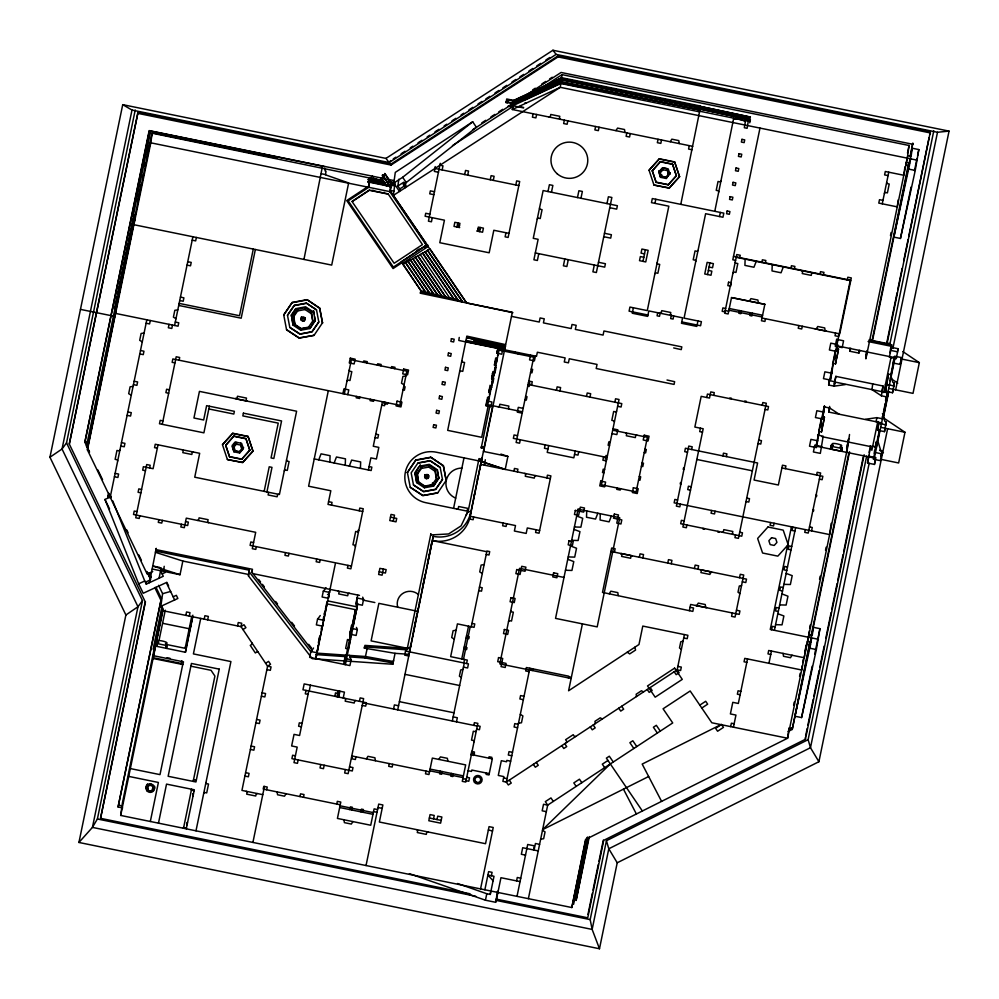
<?xml version="1.0" encoding="UTF-8"?>
<svg xmlns="http://www.w3.org/2000/svg" width="999" height="999" viewBox="0 0 999 999"><rect width="100%" height="100%" fill="white"/><g stroke="black" fill="none" stroke-linecap="round" stroke-linejoin="round"><path stroke-width="1.5" d="M820.803 424.1L822.876 424.7L821.503 431.93L818.73 431.368L821.59 417.57M822.876 424.7L822.714 425.312M832.779 363.299L835.551 363.861L836.937 356.456L836.762 357.242M885.713 386.401L886.188 384.091M473.688 517.02L473.126 519.742L469.655 519.043L481.993 457.729M484.752 462.624L484.39 465.147L485.289 459.765M89.148 451.86L86.526 445.841M152.722 571.528L147.203 574.088L87.425 449.925L88.761 440.297M114.273 309.278L133.217 217.582M134.191 215.434L128.883 241.146M135.302 214.648L133.903 224.713L331.705 265.097L348.639 182.954L325.499 174.837L326.011 171.191L325.137 171.004L324.825 168.219M138.099 201.086L138.374 199.113M141.009 186.913L141.259 185.127L138.449 198.601M142.557 179.408L142.969 176.473M145.23 166.433L145.817 162.675L145.367 164.66M146.628 159.753L146.978 157.268M146.865 158.541L147.178 156.331M149.538 145.567L150.025 142.557L149.563 144.668M87.425 449.925L150.799 142.82L152.198 132.755L235.702 149.8M108.691 493.506L108.217 495.966L110.989 496.54L110.739 497.739L107.967 497.177L108.092 496.303M110.739 497.739L110.864 496.865M111.339 497.377L109.927 495.029M117.682 460.989L117.208 459.765L115.135 459.34L116.958 450.462L119.043 450.886L119.942 450.012M161.026 567.694L160.602 570.729L163.274 576.273L146.254 584.153L146.603 581.618L149.8 580.144L150.325 580.918M149.875 579.595L149.45 582.679L156.244 548.339L155.494 552.335L182.842 561.051L248.714 574.5L248.426 575.861L312.25 658.678L392.807 664.26L395.055 653.334L409.19 654.32M849.525 434.503L848.001 445.529L787.587 738.236L585.901 839.297L571.815 907.542L120.679 815.434L122.44 802.771L154.92 645.404M162.113 573.888L165.322 572.402L163.799 569.255L164.211 566.308M153.134 649.188L162 606.206M153.933 652.335L153.546 655.132L162.8 609.477M153.746 654.982L153.646 655.744L183.479 661.837L182.917 664.56L153.072 658.478L153.184 657.717L181.319 663.461M154.595 648.239L154.77 646.927M155.157 645.516L155.27 644.642M182.317 449.762L183.229 450.599L182.805 452.647L191.833 454.483L192.245 452.447L193.431 451.973M120.679 815.434L162.937 610.701L160.839 606.343L162.6 593.681L158.579 585.327M155.619 646.191L156.144 642.394M158.167 642.345A5.744 1.036 11.7 0 0 156.169 642.557L155.757 645.441L156.806 645.654L157.617 640.759A4.67 0.837 11.7 0 1 162.225 640.983A4.67 0.837 11.7 0 1 166.646 642.607L165.822 647.502L166.721 648.388L167.27 644.83A5.744 1.036 11.7 0 0 165.434 643.818M165.822 647.502L166.646 642.607M197.465 520.429L198.664 519.892L199.076 517.844L208.104 519.68L207.68 521.728L208.579 522.689M186.463 647.514L185.402 646.94M155.619 646.128L185.452 652.285L185.976 648.476L166.583 644.517M222.465 444.705L232.792 433.266L248.052 436.376L252.972 451.198L242.657 462.637L227.385 459.528L222.465 444.705L232.792 433.266M225.674 445.367L233.866 436.063L245.929 438.536L249.8 450.287L241.646 459.328L229.583 456.868L225.674 445.367L233.866 436.063M227.385 459.528L242.695 462.387L253.009 450.949M229.583 456.868L225.712 445.104M233.654 447.252L233.903 445.479L236.638 442.445L236.388 444.218L233.654 447.252L234.965 451.111L239.023 451.935L241.758 448.901L240.684 443.269L241.758 448.901M233.953 451.81L232.118 446.416L235.939 442.182L241.596 443.331L243.431 448.726L239.61 452.959L233.953 451.81L232.292 445.154M234.965 451.111L233.903 445.479M239.61 452.959L243.606 447.465M246.978 401.099L246.079 400.137L246.503 398.089L237.487 396.241L237.063 398.289L236.014 398.077L235.876 398.763L246.978 401.036M241.646 459.328L249.837 450.037M249.8 450.287L245.929 438.536M252.972 451.198L248.052 436.376M203.709 793.443L204.62 792.494L206.706 792.919L208.529 784.053L206.456 783.628L205.956 782.529M292.183 302.46L283.666 315.06L292.183 302.46L307.08 299.663L319.668 308.067L322.527 322.989L319.668 308.067M248.426 575.861L249.3 570.192L155.669 551.073M312.262 650.499L251.885 572.152L252.06 570.891M287.487 315.322L294.33 305.357L306.356 303.109L316.508 309.877L318.806 321.978L311.975 331.93L299.95 334.19L289.797 327.41L287.487 315.322L294.33 305.357M286.563 329.732L299.188 337.887L314.048 335.339L299.151 338.137L286.563 329.732L283.704 314.81M289.797 327.41L299.987 333.941L312 331.68L318.806 321.978M314.673 316.683L315.085 320.954L309.89 328.534L300.749 330.244L293.032 325.087L291.421 314.822L295.754 308.504M267.62 492.07L268.531 492.907L268.107 494.955L277.123 496.79L277.547 494.742L278.733 494.28M293.431 317.058L293.681 315.284L297.902 309.141L305.307 307.742L311.563 311.925L312.762 321.004L308.554 327.148L301.136 328.534L294.88 324.35L293.431 317.058L297.652 310.914L297.902 309.141M293.032 325.087L291.421 314.822M294.88 324.35L293.681 315.284M252.035 643.044L252.035 644.23L250.262 645.379L255.344 652.959L257.118 651.81L258.291 652.297M322.24 167.47L303.946 259.428M301.261 320.217L300.949 318.581L301.885 317.22L303.534 316.908L304.932 317.844L305.257 319.468L304.308 320.841L302.66 321.141L301.261 320.217L301.273 317.033M300.749 330.244L300.924 328.971L293.207 323.826M302.66 321.141L303.034 318.206M312.762 321.004L311.326 313.698L305.057 309.515L305.307 307.742M316.508 309.877L306.356 303.109M319.63 308.316L307.08 299.663M304.308 320.841L304.832 317.744M284.278 470.941L285.19 469.992L287.275 470.417L289.098 461.55L287.025 461.126L286.538 459.952M311.326 313.698L311.563 311.925M309.89 328.534L315.272 319.692M246.216 791.283L247.128 792.12L246.703 794.168L255.732 796.003L256.156 793.955L257.33 793.556M315.085 320.954L313.486 310.689L314.073 313.686M318.743 459.84L321.054 453.846L330.082 455.694L329.857 462.038M426.461 245.13L393.369 267.12L348.189 200.849L368.743 187.312L368.856 181.381L369.455 182.255L390.472 186.538M368.918 180.931L369.18 179.033L369.78 179.907L384.79 182.967M369.23 181.131L391.108 185.602L369.23 181.131L367.869 182.03M369.618 178.346L368.194 179.683L369.618 178.346L384.203 181.331M368.743 187.312L369.518 181.806L368.531 182.455L367.932 181.581L369.293 180.694M369.88 179.146L368.793 180.557M334.128 462.987L336.451 456.993L345.467 458.828L345.242 465.247M372.864 190.747L373.002 190.06M346.978 381.044L347.902 380.095L349.975 380.519L351.81 371.653L349.725 371.216L349.25 370.055M386.526 186.151L385.976 185.19A5.42 0.649 56.7 0 0 383.316 181.294L381.168 177.897L386.426 185.602M387.737 183.229L387.175 182.268A5.42 0.649 56.7 0 0 384.528 178.371L382.38 174.975L384.128 177.547M316.621 653.421L315.896 658.641L327.622 600.874L357.118 606.893L345.392 664.66M318.132 645.366L317.108 652.772L310.864 651.498L309.653 657.367L349.912 665.584L351.124 659.715A646.815 116.521 11.7 0 1 349.538 655.356M391.021 188.411L388.324 183.654A5.42 0.649 56.7 0 0 385.664 179.758L383.529 176.348L391.121 187.487M392.445 185.552L389.535 180.719A5.42 0.649 56.7 0 0 386.875 176.835L384.727 173.426L393.156 185.789M323.014 623.201L322.602 626.161L316.358 624.887L317.57 619.018A646.815 116.521 11.7 0 0 320.242 615.521M324.225 617.332L323.813 620.292L317.57 619.018M324.638 614.373L325.05 611.4M383.966 193.007L384.103 192.332M325.986 587.637A646.815 116.521 11.7 0 1 323.326 591.133L322.115 597.002L328.359 598.276L328.771 595.317M328.359 598.276L329.995 589.373M349.313 466.083L351.636 460.089L360.664 461.938L360.427 468.281M388.062 194.106L369.343 190.285L352.11 201.623L394.143 263.261L422.49 244.605L388.099 193.856L370.816 190.322M426.423 245.379L389.772 191.608L390.534 186.101M391.433 183.267L393.244 185.377M390.122 181.756L391.533 182.505L388.623 181.905M390.447 192.308L390.784 189.897M391.608 184.578L391.733 183.704M398.813 179.258L397.877 186.014L399.825 188.923L399.475 191.458L393.818 183.017L395.292 172.377L472.702 121.778L476.411 127.31L403.434 184.728L405.382 187.637L405.731 185.102L404.433 183.167M338.199 591.046L339.111 591.883L338.686 593.93L347.702 595.766L348.127 593.718L349.313 593.256M479.745 469.043L481.306 461.663L505.219 469.405L507.892 456.431L483.603 451.473L512.337 312.275L466.57 302.934L393.306 195.454L395.055 182.792M403.434 184.728L403.783 182.193L397.877 186.014M355.382 546.977L355.007 545.217L352.934 544.792L355.669 531.48L357.754 531.905L358.079 530.369L358.766 530.519M343.656 664.31L345.279 655.481M424.113 246.666L424.7 247.54L427.934 245.417L427.335 244.543L401.436 261.813L420.966 290.746L441.795 296.303L415.334 257.193L412.862 258.816L437.662 295.204M356.456 627.397A646.815 116.521 11.7 0 0 357.33 629.582L356.131 635.451L349.875 634.178L350.287 631.218M349.875 634.178L351.498 625.349M350.462 639.135L349.563 639.959L347.477 639.535L345.654 648.401L347.727 648.826L348.201 650.062L350.462 639.073M420.966 290.746L402.984 264.385L403.196 262.862L427.934 246.603M362.699 597.165A646.815 116.521 11.7 0 0 363.574 599.35L362.362 605.219L356.119 603.945L356.943 598.026M356.119 603.945L357.742 595.117M344.717 698.313L345.617 699.138L345.204 701.186L354.22 703.034L354.645 700.986L355.831 700.511M429.408 292.994L408.017 261.313L402.984 264.385M433.529 294.106L410.452 259.94L407.979 261.563M412.862 258.816L410.414 260.19M458.304 300.724L425.05 251.935L427.535 250.312L462.437 301.823L445.916 297.415L417.769 255.806L415.297 257.442M395.055 653.334L364.36 648.139L364.535 646.877L406.768 649.8M417.732 256.069L422.652 253.059L454.22 299.363M454.183 299.613L422.652 253.059M438.524 172.278L434.365 171.428L435.239 166.571M425.05 251.935L422.614 253.321M512.899 312.699L420.429 293.231L420.604 291.958L457.167 299.425M432.28 217.695L431.443 221.79L428.434 221.179L440.247 163.324M415.859 460.002L407.342 472.602L415.859 460.002L430.756 457.217L443.344 465.621L446.203 480.544L443.344 465.621M410.239 487.287L422.864 495.429L437.724 492.894L422.827 495.679L410.239 487.287L407.38 472.352M413.474 484.965L423.663 491.483L435.676 489.235L442.482 479.52L435.639 489.485L423.626 491.733L413.474 484.965L411.163 472.864L418.007 462.912L430.02 460.651L440.172 467.432L442.482 479.52M417.107 474.6L417.357 472.827L421.566 466.683L428.983 465.297L435.239 469.48L436.438 478.546L432.217 484.69L424.812 486.076L418.544 481.905L417.107 474.6L421.328 468.456L421.566 466.683M437.45 469.73L438.761 478.509L433.566 486.076L424.425 487.787L416.708 482.642L415.097 472.365L418.569 467.32M416.708 482.642L414.922 473.638L420.304 464.797M392.807 664.26L392.982 662.986L365.135 657.991L349.75 656.93M393.544 660.264L393.369 661.525L365.522 656.505L316.833 653.134L335.327 563.836M418.544 481.905L417.357 472.827M445.916 297.415L417.769 255.806M424.937 477.759L424.612 476.136L425.562 474.762L427.21 474.463L428.608 475.387L428.933 477.01L427.984 478.384L426.336 478.696L424.937 477.759L424.95 474.587M424.425 487.787L424.6 486.525L416.883 481.368M426.336 478.696L426.598 476.198M436.438 478.546L434.99 471.253L428.733 467.07L428.983 465.297M440.172 467.432L430.02 460.651M443.306 465.871L430.756 457.217M427.984 478.384L428.509 475.287M432.217 484.69L432.467 482.917M409.453 651.585L409.865 648.638M409.69 651.897L410.714 644.542M434.99 471.253L435.239 469.48M433.566 486.076L438.936 477.235M417.857 611.326L378.858 603.359L371.104 640.883L410.114 648.851L418.256 608.453M421.94 590.634L422.115 589.385M423.876 581.293L424.051 580.044M426.735 567.432L426.91 566.183M428.658 558.091L428.833 556.843M459.24 337.425L458.816 340.459L536.513 356.331L537.362 352.235L565.122 357.904L564.273 361.988L568.443 362.837L569.28 358.753L597.04 364.423L596.203 368.506L674.075 384.415L674.637 381.68L667.02 380.007M429.67 553.209L429.845 551.96M431.593 543.881L431.768 542.619M433.254 536.251L397.727 709.839M466.57 302.934L429.97 248.938L427.497 250.562M459.752 371.878L460.676 370.929L462.749 371.353L464.585 362.487L462.5 362.063L462.025 360.901M506.056 102.585L506.181 101.711L514.56 103.421L506.056 102.585L506.743 98.976L517.844 101.249M508.379 106.231L560.689 81.606L699.962 110.04L560.626 82.043L508.379 106.231L512.962 107.168M457.043 509.065L458.229 508.541L458.653 506.493L467.682 508.329L467.257 510.377L468.294 510.589M692.757 146.353L512.3 109.515L512.887 105.27M513.036 104.221L513.386 101.661M416.795 829.669L417.707 830.494L417.282 832.542L426.298 834.39L426.723 832.342L427.897 831.93M430.082 769.08L463.399 775.886M364.36 648.139L364.922 645.391L407.33 648.326L430.906 533.691L430.719 534.952L448.601 533.953L461.088 525.861L468.119 511.088L466.058 515.147M486.788 551.71L432.642 540.659A31.881 31.356 7.9 0 0 470.217 516.321L470.929 511.238M487.599 397.19L487.075 400.999L491.933 401.985L490.946 406.768L486.088 405.769L486.85 400.262M478.571 460.839L478.746 459.565M481.343 461.401L436.238 452.197A26.211 25.787 7.9 0 0 405.344 472.202A26.211 25.787 7.9 0 0 425.811 502.697L470.929 511.9L484.028 448.439L481.243 447.864L481.418 446.603L484.203 447.165L483.603 451.473M490.222 392.744L488.836 392.47L489.185 389.935M488.836 392.47L490.072 385.252M493.044 379.096L491.658 378.821L492.007 376.286M491.658 378.821L492.882 371.603M491.458 385.539L490.934 389.335L489.547 389.048M495.854 365.447L494.468 365.172L495.005 361.363M494.468 365.172L495.704 357.954M494.28 371.89L493.743 375.686L492.357 375.399M503.309 345.642L501.798 354.22L496.94 353.221L497.29 350.686M498.451 344.643L496.94 353.221M497.09 358.241L496.565 362.038L495.179 361.75M504.582 349.812L504.757 348.539L473.526 342.158L473.763 340.497L504.932 347.327M505.007 346.765L505.182 345.504M461.75 658.965L468.519 626.211M498.239 406.83L499.425 406.293L499.85 404.245L508.866 406.094L508.454 408.141L509.34 409.091M549.163 117.045L550.362 116.508L550.774 114.46L559.802 116.309L559.378 118.357L560.277 119.243M537.237 219.068L538.161 218.119L540.234 218.544L542.07 209.678L539.984 209.253L539.51 208.079M512.762 101.211L561.238 78.359L700.386 106.768L700.124 108.242L700.424 106.019L561.613 77.685L529.92 93.444M867.032 350.587L865.883 358.853L907.304 158.154L909.065 145.492L562.037 74.638L560.277 87.313L393.306 195.454M474.063 741.758L473.588 740.521L471.503 740.097L473.326 731.231L475.412 731.655L476.323 730.769M524.787 473.401L525.686 474.225L525.274 476.273L534.29 478.121L534.715 476.073L535.901 475.599M508.528 621.578L509.44 620.629L511.525 621.053L513.349 612.187L511.276 611.763L510.789 610.601M457.542 883.503L486.788 893.73L490.259 894.43L490.609 891.907M518.269 724.312L514.797 723.601L514.098 727.01L517.569 727.722M496.078 900.811L497.34 891.695M565.484 570.267L571.94 570.454L573.776 561.588L567.744 559.29M568.231 556.93L574.7 557.117L576.535 548.251L570.491 545.953M571.665 540.322L578.121 540.509L579.957 531.63L573.913 529.395M574.413 526.972L580.881 527.16L582.717 518.294L576.673 515.996M586.738 510.951L586.513 517.245L595.541 519.08L597.839 513.224M566.296 742.682L566.783 741.458L565.596 739.71L573.239 734.69L574.425 736.438L575.699 736.438M600.299 513.723L600.087 520.017L609.103 521.853L611.4 515.984M649.05 170.23L659.377 158.791L674.637 161.913L679.557 176.723L669.243 188.162L653.97 185.052L649.05 170.23L659.377 158.791M614.385 422.003L613.91 420.779L611.825 420.354L613.661 411.476L615.734 411.913L616.633 411.089M652.26 170.891L660.451 161.588L672.514 164.061L676.385 175.812L668.231 184.852L656.168 182.392L652.26 170.891L660.451 161.588M653.97 185.052L669.28 187.912L679.595 176.473M656.168 182.392L652.297 170.629M660.239 172.777L660.489 171.004L663.224 167.969L667.27 168.794L668.343 174.425L665.609 177.46L661.55 176.636L660.239 172.777L662.974 169.743L663.224 167.969M666.196 178.484L670.192 172.989L666.196 178.484L660.539 177.335L658.878 170.679M625.811 432.879L626.723 433.703L626.298 435.751L635.327 437.599L635.739 435.552L636.912 435.139M661.55 176.636L661.8 174.862M668.343 174.425L667.27 168.794M654.882 273.788L655.794 272.852L657.879 273.276L659.702 264.398L657.617 263.973L657.142 262.812M668.231 184.852L676.423 175.562M676.385 175.812L672.514 164.061M679.557 176.723L674.637 161.913M571.815 907.542L585.576 839.41M573.601 904.32L587.462 837.299M574.013 901.335L587.25 837.324M632.217 555.794L621.128 553.471L620.978 554.145L622.027 554.358L621.603 556.406L630.619 558.254L631.043 556.206L632.23 555.731M699.762 110.777L680.781 204.37M695.766 261.438L695.292 260.202L693.206 259.777L695.042 250.911L697.115 251.336L698.026 250.449M718.768 191.995L718.306 190.772L716.221 190.347L718.044 181.468L720.129 181.893L721.041 181.019M733.716 118.157L714.784 211.313M745.516 120.567L744.33 127.735L747.115 128.297L748.351 120.692L749.737 120.979L750.087 118.444L561.313 79.895L513.324 102.11M748.701 118.157L718.393 111.513M750.374 119.78L698.388 108.716L750.374 119.78L749.75 122.802M732.979 272.952L733.903 272.015L735.976 272.44L737.811 263.561L735.726 263.137L735.239 262.038M729.258 308.504L762.587 315.234M731.518 297.577L764.834 304.32L731.518 297.577L728.134 313.961L724.662 313.249L736.775 254.558L740.247 255.269L739.685 257.992M700.424 569.73L711.538 571.928L711.4 572.614L710.364 572.402L709.939 574.45L700.911 572.602L701.335 570.554L700.436 569.667M695.654 605.469L706.768 607.679M745.129 259.116L744.917 265.397L753.945 267.245L756.243 261.313M722.19 532.205L723.376 531.668L723.8 529.632L732.829 531.468L732.404 533.516L733.303 534.415M772.239 264.648L772.015 270.929L781.043 272.777L783.353 266.845M801.747 270.667L802.659 271.503L802.234 273.551L811.25 275.387L811.675 273.339L812.849 272.939M815.109 328.871L826.223 331.069M775.586 624.662L782.042 624.85L783.878 615.971L777.834 613.736M779.67 604.882L786.126 605.069L787.961 596.203L781.93 593.906M783.903 584.34L790.371 584.527L792.207 575.649L786.163 573.414M817.869 440.796L810.926 439.373L809.515 446.203L816.458 447.614L819.305 430.432M822.627 426.473L821.24 426.186L821.49 424.413M822.377 418.956L823.788 412.137L816.845 410.714L815.434 417.545L822.377 418.956L823.813 408.591M823.788 412.137L824.612 406.206M821.503 431.93L822.402 426.798M823.051 424.425L824.437 417.008L823.051 424.425L821.665 424.138L821.24 426.186M828.658 385.04L829.27 380.607L834.827 381.73L834.202 386.163L828.658 385.04L850.286 280.22L733.516 256.381M830.406 380.057L831.817 373.239L824.874 371.815L823.463 378.646L830.406 380.057L831.842 369.692M831.817 373.239L833.253 362.862M821.74 446.565L814.797 445.142L813.398 451.973L820.329 453.384L823.176 436.201L817.632 435.064M836.675 358.404L835.289 358.117L835.539 356.343M836.325 351.398L837.724 344.568L830.793 343.156L829.382 349.975L836.325 351.398L837.137 345.467M881.605 422.864L828.858 412.1L829.645 406.406M835.551 363.861L836.45 358.728M837.1 356.356L838.486 348.951L837.1 356.356L835.713 356.069L835.289 358.117M845.416 384.565L834.202 386.163L835.838 376.373L883.041 386.014L881.405 395.804L886.95 396.94L887.574 392.507L882.017 391.371L881.705 392.744M789.023 727.871L787.587 738.236L711.812 722.764L690.172 690.983L663.074 708.791L672.714 722.939L547.689 805.119L543.531 804.27L542.17 810.813L546.341 811.663M830.469 449.063L831.018 445.429A5.744 1.036 11.7 0 1 833.016 445.204M831.655 448.526L832.479 443.631A4.67 0.837 11.7 0 1 837.087 443.856A4.67 0.837 11.7 0 1 841.508 445.467L840.683 450.362L841.583 451.261L830.481 448.988L831.655 448.526L832.479 443.631M802.284 665.546L801.673 669.992L744.755 658.366L744.055 661.788L746.827 662.349M802.697 662.587L803.109 659.627M804.545 655.207L804.195 657.742L768.693 650.486L767.994 653.895L770.766 654.47M808.216 637.462L807.017 644.093L810.476 644.792L794.979 716.221L801.573 717.569L816.358 649.55L819.954 628.671L813.361 627.322L812.224 635.439L808.778 634.727M808.428 637.262L809.302 630.931M809.652 628.396L810.102 625.162M849.375 348.364L850.286 349.2L849.862 351.248L858.878 353.097L859.302 351.049L860.489 350.574M849.862 351.248L850.249 348.401A4.67 0.837 11.7 0 1 850.823 348.239M810.476 644.792L811.663 638.161M840.683 450.362L841.508 445.467M831.18 523.326L829.62 534.577L674.15 502.834L674.849 499.425L677.622 499.999M841.57 451.323L842.12 447.689A5.744 1.036 11.7 0 0 840.296 446.69M841.72 450.574L842.12 447.689M858.878 353.097L859.277 350.237M846.59 452.347L848.026 441.983M848.351 439.685L848.114 441.333L848.675 438.598M884.402 193.419L885.314 192.47L887.399 192.894L889.222 184.016L887.149 183.591L886.662 182.43M872.739 383.916L871.952 389.61L881.405 395.804M898.226 199.825L897.252 206.868L878.783 203.097L879.495 199.688L882.954 200.387M904.944 166.821L903.77 175.262L885.301 171.491L884.602 174.912L888.074 175.612M907.379 156.993L905.893 164.985L909.352 165.684L893.855 237.113L900.449 238.461L915.246 170.442L918.83 149.575L912.237 148.227L911.113 156.331L907.654 155.619M870.379 445.829L868.943 456.193L875.873 457.617L874.475 464.435L867.532 463.024L868.743 455.457M909.352 165.684L910.826 157.692M874.2 453.321L874.612 450.349M882.479 413.461L884.877 421.403L886.338 421.703L884.49 431.643L877.559 430.219L878.583 422.814M874.787 452.41L876.223 442.045L878.308 442.47L880.693 450.424L882.154 450.724L881.717 453.833L880.319 460.651L873.376 459.24L874.787 452.41L881.717 453.833M889.647 345.254L933.79 130.794M874.475 464.435L875.199 459.902M889.972 352.797L890.596 348.364M890.771 350.424L891.195 347.315L898.138 348.726L896.303 358.666L889.36 357.242L890.771 350.424L897.714 351.835M885.576 391.321L888.423 374.138L890.509 374.563L892.906 382.505L894.367 382.804L893.93 385.914L892.519 392.744L885.576 391.321L888.423 374.138M883.066 414.348L882.442 418.781L876.897 417.644L865.683 419.243M894.055 357.093L893.231 363.012L900.174 364.435L901.585 357.605L894.642 356.193L890.758 375.112M884.49 431.643L884.927 428.534M892.519 392.744L892.956 389.635M900.174 364.435L900.461 362.362M142.682 178.022L143.219 175M869.23 452.422L869.717 449.4M321.715 628.059L321.903 626.96L321.516 628.596M186.95 824.437L187.275 822.826M192.907 795.591L193.319 793.493M147.402 155.057L148.039 151.923M883.528 411.925L885.264 403.296M121.703 281.056L122.303 278.009M155.619 642.757L162.225 610.639M147.989 152.148L148.626 148.976M866.645 456.131L808.129 739.66L606.443 840.721L608.791 848.775L617.22 862.786L599.475 948.75L78.933 842.469L125.886 614.997L49.95 457.242L122.727 104.658L385.964 158.404L389.135 162.55L556.118 54.396L937.499 132.268L949.05 131.119L895.653 389.822M122.727 104.658L131.993 110.052L62.038 448.988L137.974 606.743L92.432 827.397L78.933 842.469M49.95 457.242L62.038 448.988L66.533 442.869L135.227 110.002M470.129 893.793L100.537 818.331L145.23 601.785L69.293 444.043L138.037 112.175L391.321 163.886L558.304 55.744L930.356 131.706L887.112 343.419M138.037 112.175L69.293 444.043M89.56 452.01L84.853 442.232L149.176 130.607L383.466 178.446M84.853 442.232L149.338 131.006M133.154 216.433L150.762 131.131L324.275 166.558M86.463 446.291L115.322 306.88M115.772 304.683L117.395 296.678M118.019 293.656L123.327 267.932M123.888 265.359L128.322 243.731M88.824 440.547L90.072 434.478M90.697 431.443L91.334 428.421M91.571 426.648L93.144 419.056M94.768 411.738L95.954 405.407M96.653 402.634L99.088 390.247M99.775 387.475L103.159 370.529M105.732 358.653L109.103 341.72M111.676 329.845L112.238 326.548M112.924 323.776L115.047 312.899M115.747 310.127L116.371 307.093L115.597 313.424L178.059 326.186L178.759 322.777L175.287 322.065M117.02 303.883L118.257 297.864M118.881 294.855L120.117 288.848M120.742 285.839L125.25 263.736M125.712 261.775L131.294 234.715M131.693 232.642L152.135 133.192L382.792 180.719M88.761 440.996L90.322 433.404M93.769 416.733L96.279 404.595M98.776 392.457L99.4 389.435M100.025 386.401L102.223 375.786M104.72 363.648L105.357 360.614M105.981 357.58L107.23 351.511M107.855 348.489L109.103 342.42M110.677 334.84L111.301 331.805M113.799 319.668L115.06 313.599M115.684 310.564L134.603 219.643M87.949 446.116L116.121 309.628L114.798 308.903L116.184 309.19M107.967 497.177L108.716 493.269M110.202 497.24L146.828 319.805M150.3 320.517L149.588 323.926L146.116 323.214M169.031 324.338L168.332 327.759L171.803 328.459L172.502 325.05M174.588 325.474L192.894 236.763M196.366 237.462L195.667 240.884L192.195 240.172M139.773 515.759L139.211 518.481L135.739 517.782L146.716 464.547L150.187 465.259L149.625 467.982M158.029 444.805L153.097 468.693L143.381 466.708L142.682 470.117L145.454 470.691M162.25 424.338L176.199 356.768L179.67 357.48L179.108 360.214M158.853 519.655L158.292 522.377L161.763 523.089L162.325 520.367M599.475 948.75L592.145 929.42L92.432 827.397L97.39 818.993L142.47 600.611L66.533 442.869M145.479 601.748L100.537 818.331M159.053 578.221L160.602 570.729L163.799 569.255M122.64 807.916L118.069 806.98L161.363 598.426L155.981 587.25M118.069 806.98L161.363 598.426M155.544 642.345L156.806 636.238M157.442 633.179L160.914 616.371M161.538 613.311L162.487 608.728M154.708 647.364L162.562 609.178M153.646 653.696L162.899 608.154M181.406 524.263L180.844 526.985L184.315 527.697L186.289 518.144L255.694 532.317L252.31 548.688L255.781 549.4L256.343 546.665M156.806 645.654L157.23 643.606L166.246 645.454M157.617 640.759L157.205 642.807A4.67 0.837 11.7 0 1 158.829 642.619M158.991 640.634L165.272 610.189M209.39 406.218L203.896 432.842L159.478 423.763L160.177 420.354L162.962 420.916M152.26 569.03L180.02 574.7L182.842 561.051M167.27 644.83L167.133 645.516A5.744 1.036 11.7 0 0 166.508 645.042M253.284 249.088L239.523 315.721L179.146 303.396M255.357 249.513L241.184 318.194L178.721 305.444M185.826 615.372L186.538 611.962L190.01 612.674L189.298 616.083M181.206 664.223L181.88 660.726M185.339 647.402L191.721 616.495M189.947 629.258L192.382 617.432M150.325 821.49L158.391 782.454L128.734 776.398M182.73 664.522L160.002 774.625L130.357 768.581M186.189 647.577L192.869 615.197M185.452 652.285L192.77 616.795M158.479 823.151L166.533 784.115L194.33 789.784L186.276 828.833L186.376 828.071L183.604 827.497L183.504 828.258L191.558 789.222M200.724 618.418L193.406 653.908L230.919 661.563L195.991 830.806M204.196 619.13L204.907 615.709L208.366 616.42L207.667 619.83M193.169 781.405L214.91 676.073L211.039 670.304L190.871 666.183M186.85 824.824L187.412 822.115M192.732 796.328L193.282 793.618M219.231 669.13L195.954 781.967L168.144 776.285L191.433 663.461L219.231 669.13M264.148 491.371L269.218 466.795L271.99 467.37L266.92 491.933M237.55 625.936L238.262 622.527L241.733 623.239L241.021 626.648L267.582 666.208L271.054 666.907L270.342 670.329L266.87 669.617M249.3 570.192L249.026 571.553L310.939 651.897M251.885 572.152L252.472 569.293L156.056 549.612M285.502 552.622L284.94 555.357L288.399 556.056L288.973 553.334M328.321 390.671L308.604 486.213L330.819 490.759L327.997 504.408L362.699 511.488M342.932 393.656L343.918 388.886L348.776 389.872L347.789 394.655M344.318 393.943L351.361 359.815L406.88 371.153L399.85 405.282L172.852 358.941L172.153 362.35L174.925 362.912M252.909 842.432L264.46 786.475M266.671 789.772L267.233 787.037L263.761 786.325L263.199 789.06L340.234 804.782M316.733 559.003L316.171 561.725L319.643 562.437L320.204 559.702M331.468 505.107L332.03 502.385L328.559 501.673M356.468 396.428L356.181 397.789L359.652 398.501L359.94 397.127M363.511 362.3L363.786 360.939L367.257 361.638L366.983 363.012M277.085 791.832L277.56 794.767L284.503 796.191L286.114 793.668M306.006 690.409L305.294 693.818L308.079 694.38M318.481 642.245L319.742 636.163M323.189 619.467L323.813 616.433M324.25 614.31L324.85 611.376M318.456 643.181L319.705 637.1M321.278 629.507L321.903 626.46M324.413 614.298L325.05 611.263M325.412 609.34L326.923 602.135M308.778 690.971L299.588 735.501L294.031 734.365L291.646 745.966L297.19 747.102L293.993 762.624L297.452 763.336L298.164 759.927M309.203 691.058L310.414 685.189M370.342 399.25L370.067 400.624L373.539 401.336L373.813 399.962M377.385 365.135L377.672 363.773L381.143 364.473L380.856 365.846M299.987 796.565L300.549 793.843L304.021 794.542L303.459 797.277M347.964 565.372L347.402 568.106L350.874 568.818L363.261 508.753L359.79 508.054L359.228 510.776M368.381 469.98L370.879 457.867L376.423 458.991L378.821 447.39L373.276 446.253L382.455 401.735M384.228 402.085L383.941 403.459L387.412 404.158L387.699 402.797M391.271 367.969L391.558 366.608L395.017 367.307L394.742 368.681M385.239 402.297L384.528 405.706L381.755 405.144M442.145 169.93L442.994 165.834L439.985 165.222M320.716 764.535L320.017 767.944L323.489 768.656L324.188 765.234M334.802 696.291L335.514 692.869L338.973 693.581L338.274 696.99M336.975 696.728L338.186 690.858M420.429 293.231L420.991 290.497M351.149 630.556L349.912 636.563L350.949 636.775L351.573 633.766M351.76 627.547L355.482 609.54M356.106 606.53L357.03 602.035M337.662 696.865L338.873 690.996M344.355 664.447L355.656 609.715M353.122 626.261L357.767 603.746M338.711 697.077L339.922 691.208M343.219 698.001L344.43 692.132L304.171 683.915L302.959 689.785L366.383 702.734L365.684 706.143L362.212 705.431M383.366 569.043L382.105 575.187L378.633 574.475L379.895 568.344L386.151 569.617L385.439 573.026L379.195 571.753M393.231 521.278L394.493 515.134L391.021 514.423L389.76 520.566L396.004 521.84L396.715 518.431L390.459 517.157M464.697 174.538L465.546 170.442L468.556 171.054L467.707 175.15M365.135 657.991L367.207 648.339M336.763 804.083L337.325 801.348L340.796 802.06L337.425 818.431L370.729 825.236L374.113 808.865L377.585 809.565M457.005 227.01L457.854 222.914M345.354 769.555L344.655 772.976L348.127 773.676L363.624 698.613L360.152 697.901L359.44 701.31M459.09 227.435L459.927 223.339L454.845 222.302L453.996 226.398L459.627 227.547L459.228 226.748M352.485 756.081L351.923 758.803L355.382 759.515L355.956 756.792M343.918 819.692L344.393 822.639L351.336 824.063L352.934 821.54M349.8 809.59L350.362 806.855L352.322 807.254L351.76 809.989M366.371 758.853L367.969 756.33L374.912 757.754L375.387 760.689M477.472 231.194L478.321 227.098L483.416 228.134L482.567 232.23L476.948 231.081L477.622 230.507M479.557 231.618L480.407 227.522M490.259 179.758L491.108 175.662L494.118 176.274L493.269 180.369M360.901 811.85L361.463 809.128L363.424 809.527L362.862 812.249M507.28 102.835L508.241 99.975L517.395 101.498M393.569 708.99L394.405 704.894L398.576 705.744M407.979 647.777A373.751 67.333 11.7 0 1 405.532 651.048L404.682 655.144L408.841 655.993M413.461 631.231L414.086 628.196M414.423 626.385L415.659 620.391M416.271 617.607L416.895 614.397M417.52 611.55L418.131 608.403M419.38 602.497L420.005 599.375M422.39 588.049L424.975 575.262M427.46 563.511L431.805 542.332M412.599 636.375L413.224 633.341M417.607 612.125L433.241 536.351A31.881 31.356 7.9 0 0 470.816 512.012M366.034 865.534L378.708 804.108L382.879 804.957L379.358 822.015L485.539 843.705L489.06 826.635L493.231 827.484L480.556 888.91M389.26 763.586L388.698 766.32L392.17 767.032L392.732 764.297M505.969 232.742L505.119 236.838L508.129 237.45L519.68 181.493L516.67 180.881L515.834 184.977M533.116 113.761L532.417 117.183L535.889 117.882L536.588 114.473M453.571 508.366L463.998 457.867M486.088 405.769L487.075 400.999M488.461 399.625L489.085 396.591M489.46 394.63L490.084 391.596M491.595 384.453L492.844 378.396M494.405 370.804L495.042 367.782M496.565 360.377L497.027 358.104M497.539 355.644L498.164 352.61M493.106 377.497L491.258 387.175L491.958 387.312M495.666 365.859L494.143 373.251L494.83 373.389L496.053 367.482M488.211 405.731L481.693 437.312L447.689 430.369L466.845 336.126L505.494 344.605M492.757 383.379L493.606 379.283M467.932 512.362L479.033 458.603L481.805 459.165M481.243 447.864L489.785 406.481M477.297 479.37L477.922 476.336M473.576 498.663L474.8 492.732M480.606 464.572L481.218 461.613M481.518 460.139L481.98 457.904L480.931 464.448L550.324 478.608M484.203 447.165L492.744 405.781M426.049 771.103L425.487 773.825L428.958 774.537L432.342 758.091L465.659 764.897L462.275 781.343L465.746 782.042L477.859 723.363L474.388 722.652L473.826 725.374M514.647 353.284L514.922 351.923M547.989 191.533L549.4 184.715L552.872 185.427L551.46 192.245M564.348 120.142L563.648 123.551L567.12 124.263L567.819 120.854M518.119 353.996L518.394 352.622M538.786 253.671L537.375 260.489L533.903 259.777L538.124 239.31L533.266 238.324L543.131 190.547L617.394 205.707L616.683 209.116L609.752 207.705M438.836 759.415L440.434 756.905L447.377 758.316L447.852 761.263M440.209 771.141L439.647 773.875L441.608 774.275L442.17 771.54M463.486 659.328L470.254 626.56M463.823 662.949L464.523 659.54M471.291 626.773L486.925 551.023L489.697 551.598L488.998 555.007L486.213 554.433M452.322 720.991L464.285 663.036M433.529 818.855L434.24 815.446L430.07 814.597L428.808 820.741L440.609 823.151L441.87 817.007L437.712 816.158L437 819.567M466.595 663.511L467.307 660.102L450.661 656.643L457.417 623.875L474.063 627.347L474.775 623.938L471.99 623.364M530.544 355.107L529.557 359.877L534.415 360.876L535.402 356.094M456.481 721.84L457.33 717.744L453.171 716.895M451.311 773.413L450.749 776.148L452.709 776.548L453.271 773.813M503.184 523.039L502.622 525.774L506.093 526.473L506.655 523.751M513.898 471.178L514.46 468.444L517.932 469.155L517.357 471.878M520.304 439.785L519.592 443.194L516.121 442.482L533.728 357.18L499.025 350.1L487.762 404.695L522.465 411.775M531.568 385.189L532.267 381.768L528.796 381.069M564.81 258.978L563.399 265.809L566.87 266.521L568.281 259.69M577.484 197.565L578.896 190.734L582.367 191.446L580.956 198.264M595.579 126.523L594.88 129.932L598.351 130.644L599.05 127.223M545.167 444.855L544.467 448.276L547.939 448.976M556.443 390.259L557.142 386.85L560.614 387.562L559.902 390.971M548.638 445.566L547.227 452.397L573.838 457.829L575.249 450.999M615.958 130.619L617.569 128.097L624.512 129.52L624.987 132.455M488.786 758.129L489.073 756.767L491.895 757.342L491.608 758.703M536.151 529.77L535.589 532.504L539.06 533.204L550.899 475.886L547.427 475.174L546.865 477.909M486.438 773.039L486.151 774.4L488.973 774.974L492.307 758.853L474.188 755.144L474.463 753.783L471.69 753.221M594.305 265.01L592.894 271.828L596.366 272.54L611.863 197.465L608.391 196.766L606.98 203.584M626.823 132.892L626.111 136.314L629.582 137.013L630.282 133.604M529.845 668.244L506.343 782.08L508.316 784.977L511.263 783.041L509.29 780.144M586.513 396.403L587.212 392.994L590.684 393.706L589.984 397.115M484.865 889.784L488.611 871.628L492.082 872.339L491.383 875.748M532.267 670.516L532.617 668.818M520.042 881.605L500.949 877.709L495.866 902.334L485.452 900.211L486.788 893.73M578.721 451.71L578.009 455.119L574.537 454.408M490.259 894.43L494.006 876.285L487.912 875.049L493.081 880.781M497.552 893.318L498.026 891.058M658.054 139.273L657.342 142.682L660.814 143.394L661.525 139.985M633.403 307.767L632.267 313.236L647.677 316.371L648.801 310.914L682.604 317.819L681.468 323.276L696.815 326.411L697.951 320.954M642.981 261.363L645.366 249.762M654.944 203.359L655.794 199.263M603.583 456.78L602.884 460.202L606.356 460.901M614.847 402.185L615.559 398.776L619.03 399.488L601.423 484.79L636.126 491.883L647.389 437.287L612.687 430.194M516.57 880.893L517.282 877.484L520.754 878.196M670.229 141.696L671.84 139.173L678.783 140.597L679.258 143.531M517.007 896.353L527.709 844.48L534.365 845.841L533.528 849.937M568.356 677.884L568.706 676.186L526.373 667.532L525.661 670.953L529.133 671.653M534.078 850.049L535.427 843.506L539.597 844.355M582.405 623.863L568.593 690.771L638.973 644.517L642.782 626.073L687.899 635.289L687.187 638.698L683.716 637.986M528.384 898.675L547.689 805.119L545.317 801.635L550.961 797.926L553.334 801.41M617.032 487.974L616.758 489.348L620.229 490.059L620.504 488.686M689.285 145.654L688.573 149.063L692.045 149.775M657.717 312.737L657.08 315.809L659.515 316.308L660.302 312.487L661.338 312.699L661.763 310.652L670.779 312.5L670.366 314.548L671.403 314.76L670.666 318.581L673.089 319.081L673.726 316.009M699.962 110.04L699.612 111.851L560.814 83.504L512.824 105.719L523.526 107.904M614.422 552.16L615.122 548.751L611.65 548.039L602.497 592.407L692.819 611.4L693.531 607.991L690.059 607.28M609.253 593.718L610.851 591.196L617.794 592.619L618.281 595.554M639.36 557.255L640.059 553.846L643.531 554.557L642.832 557.966M588.598 837.849L576.111 900.499L589.31 836.575M707.517 274.55L709.914 262.949M719.492 216.533L720.341 212.437M587.986 914.372L592.37 893.156M592.994 890.134L598.314 864.372M598.938 861.338L603.321 840.122M869.18 463.249L810.476 747.714L608.791 848.775L592.145 929.42L590.172 919.604L606.443 840.721M667.769 563.061L668.481 559.64L671.94 560.352L671.241 563.761M680.394 504.12L679.832 506.843L676.36 506.131L688.761 446.078L692.22 446.79L691.658 449.525M759.989 128.084L732.804 259.79L735.589 260.364M700.399 428.196L699.7 431.605L702.472 432.167M706.743 397.477L707.442 394.068L768.518 406.543L767.819 409.952L765.047 409.39M686.925 525.012L686.363 527.734L682.891 527.035L703.184 428.758L694.854 427.06L701.186 396.353L709.515 398.052L710.789 391.908L714.26 392.619L713.698 395.342M739.385 310.564L738.823 313.299L740.783 313.698L741.345 310.964M749.325 301.149L750.936 298.639L757.879 300.05L758.353 302.997M694.442 568.506L695.154 565.097L698.626 565.796L697.914 569.218M703.084 528.309L702.946 528.983L704.332 529.27L704.47 528.596M729.844 398.638L729.982 397.964L731.38 398.239L731.231 398.926M750.499 312.837L749.924 315.559L751.885 315.959L752.447 313.236M684.427 634.577L677.147 669.817L506.343 782.08L502.872 781.368L503.858 776.598L498.289 775.449L501.336 760.689L506.568 761.762L506.843 760.389L510.664 761.176M689.36 610.689L690.646 604.457L739.223 614.373L739.934 610.963L736.463 610.252M761.812 262.512L762.374 259.79L765.846 260.489L765.284 263.224M711.625 510.489L711.063 513.224L714.535 513.936L715.097 511.201M722.889 455.894L723.463 453.171L726.922 453.871L726.36 456.605M696.703 605.619L698.301 603.109L705.244 604.52L705.719 607.467M717.969 531.343L717.831 532.03L719.218 532.317L719.355 531.63M744.73 401.685L744.879 400.999L746.265 401.286L746.116 401.96M764.834 304.32L761.45 320.754L764.922 321.466L765.484 318.743M735.514 534.927L734.952 537.662L738.423 538.361L766.308 403.246L762.836 402.535L762.274 405.269M790.871 268.444L791.433 265.722L794.904 266.421L794.342 269.156M732.279 612.949L731.58 616.371L735.052 617.07L743.731 575.012L740.259 574.3L739.56 577.709M798.8 325.537L798.238 328.271L801.71 328.983L802.272 326.248M819.942 274.388L820.504 271.653L823.975 272.365L823.401 275.087M770.616 522.539L770.054 525.262L773.526 525.973L774.088 523.251M730.669 726.61L731.38 723.201L734.153 723.776M785.364 468.656L785.926 465.921L782.454 465.209L778.371 485.002L754.07 480.044L757.592 462.987L685.414 448.239L684.715 451.66L687.487 452.222M733.441 727.185L735.951 715.072L730.394 713.935L732.791 702.334L738.336 703.471L747.527 658.94M816.158 329.021L817.769 326.498L824.699 327.922L825.186 330.856M791.445 526.785L770.254 629.47L818.468 639.31M771.64 629.757L772.339 626.336L775.124 626.91M792.831 527.072L792.12 530.481L794.904 531.056M835.589 333.054L835.027 335.776L838.486 336.488L839.06 333.753M774.412 630.319L795.604 527.634M847.264 279.957L847.826 277.235L851.298 277.934L839.747 333.903L762.012 318.032M768.943 663.311L771.465 651.048M832.542 364.51L835.326 350.999M824.375 405.856L816.046 446.116L874.35 458.017L895.054 357.692L836.75 345.791M834.29 383.878L835.838 376.373M828.858 412.1L829.694 408.004L824.15 406.868M805.319 529.62L804.757 532.355L808.228 533.066L820.629 473.002L817.157 472.302L816.595 475.024M783.054 653.358L783.528 656.293L790.471 657.717L792.07 655.194M811.575 530.894L812.274 527.484L809.502 526.923M831.018 445.429L830.881 446.116A5.744 1.036 11.7 0 1 832.879 445.891M882.254 203.808L888.773 172.203M793.606 705.157L794.23 702.122M799.55 676.348L800.187 673.314M819.53 579.283L820.167 576.223M825.524 550.262L826.148 547.215M846.565 448.289L847.452 443.981M865.846 355.432L866.47 352.397M890.471 235.552L891.108 232.505M907.492 153.122L909.065 145.492M804.744 652.197L806.28 644.755M804.719 653.933L806.53 645.167M788.074 731.518L792.244 729.432L809.515 643.618M811.088 635.976L848.95 452.547M908.403 164.435L872.177 339.997L870.092 339.573M909.989 156.793L912.824 143.057L910.526 156.381M792.244 729.432L849.55 451.773M872.489 340.634L910.077 158.704M801.573 717.569L812.224 666.121M900.449 238.461L911.1 187.025M814.697 654.145L819.954 628.671M914.51 170.542L916.982 158.554M917.594 155.557L918.83 149.575M805.631 736.026L807.204 728.396M807.829 725.349L813.174 699.425M813.81 696.378L819.155 670.466M819.792 667.407L824.187 646.066M825.761 638.448L831.118 612.524M831.742 609.477L837.1 583.553M837.724 580.506L843.069 554.595M843.705 551.548L863.211 457.018M897.102 292.819L886.75 342.969L889.872 343.619M897.726 289.772L902.122 268.494M903.683 260.901L908.079 239.623M908.703 236.576L929.095 137.787M929.719 134.74L930.356 131.706M496.103 899.1L587.737 917.806L603.721 840.359L805.406 739.285L864.135 454.745M890.796 346.878L891.22 344.83L890.908 348.738L891.195 347.315M881.805 392.02L883.041 386.014M867.532 463.024L868.943 456.193M876.048 421.74L876.897 417.644M871.84 450.337L877.809 421.466M883.765 392.582L890.983 357.617M892.869 348.501L937.499 132.268M877.559 430.219L878.958 423.401L885.901 424.812M875.099 447.502L876.223 442.045M876.385 444.73L879.407 430.107M885.526 400.487L886.138 397.49M886.762 394.493L887.374 391.508M876.198 447.527L879.819 429.97M889.959 380.831L894.492 358.903M882.979 418.007L886.101 402.847M886.737 399.825L888.298 392.245M882.916 418.444L888.236 392.682M883.216 418.544L888.773 391.708M897.851 350.162L898.138 348.726M885.489 425.799L886.338 421.703M893.518 386.9L894.367 382.804M881.031 456.181L882.154 450.724M900.611 361.326L901.173 358.591M617.22 862.786L818.905 761.725L887.624 428.721M882.129 416.945L904.982 432.267L898.638 462.974L881.293 459.428M902.846 351.586L919.342 362.662L913.011 393.369L888.71 388.411M148.601 149.176L149.251 146.041M885.713 401.074L887.574 392.507M127.635 251.948L129.183 244.63M887.087 379.682L887.262 378.883M834.502 383.104L834.827 381.73M141.034 186.001L141.271 184.952M137.562 113.299L391.034 165.047L391.321 163.886M391.034 165.047L558.016 56.906L558.304 55.744M291.246 316.084L296.453 308.516L305.594 306.793L313.311 311.95M314.048 335.339L322.565 322.739M437.724 492.894L446.241 480.294M142.47 600.611L137.974 606.743L125.886 614.997M390.659 160.552L389.135 162.55L131.993 110.052M233.254 444.093L235.165 441.97M610.327 763.948L542.632 829.645L648.651 776.51M393.818 183.017L402.672 177.285L472.702 121.778M371.178 177.884L369.942 178.709L372.402 176.161L373.988 178.484L381.056 180.369M382.255 175.849L384.615 174.301M368.156 186.451L346.715 200.549L393.082 268.569L402.035 262.687L401.473 261.563M382.879 176.761L385.227 175.212M381.056 178.771L383.404 177.223M381.668 179.683L384.016 178.134M352.147 201.361L369.38 190.035M390.996 183.666L388.648 185.215L388.174 184.066M424.875 242.807L425.761 242.22M416.608 250.687L419.105 249.038M607.966 760.464L602.322 764.173L604.695 767.657M699.812 705.132L705.694 701.273L707.667 704.17L701.785 708.041M385.964 158.404L552.947 50.25L949.05 131.119M393.269 158.866L395.879 157.18M401.099 153.796L405.007 151.261M410.227 147.877L412.837 146.191M418.057 142.807L421.965 140.272M427.185 136.9L429.795 135.202M435.015 131.831L438.923 129.296M444.143 125.911L446.753 124.226M451.973 120.842L455.881 118.307M461.101 114.935L463.711 113.237M468.931 109.865L472.839 107.33M478.059 103.946L481.98 101.411M485.889 98.876L489.797 96.341M495.017 92.957L498.938 90.422M502.847 87.887L506.768 85.352M511.975 81.98L515.896 79.445M519.805 76.911L523.726 74.376M528.933 70.991L532.854 68.456M536.763 65.922L540.684 63.387M545.904 60.015L549.812 57.48M481.805 122.84L485.714 120.305M490.934 116.933L494.842 114.398M498.763 111.863L502.672 109.328M532.679 89.898L535.289 88.199M541.808 83.978L545.729 81.443M549.637 78.909L552.247 77.223M472.589 129.795L514.198 102.847M525.924 95.255L561.101 72.465L913.011 144.318M452.46 145.617L512.462 106.743M541.171 88.162L562.037 74.638M399.825 188.923L405.731 185.102M242.982 629.557L245.929 627.647L243.981 624.737L241.021 626.648L162.937 610.701M265.622 663.286L268.569 661.375L270.529 664.298L267.582 666.208L241.945 790.409L262.762 794.655M720.916 724.625L642.182 764.085L661.588 801.373M789.372 729.07L792.157 727.684M520.279 98.239L523.039 96.866M512.824 100.762L561.238 78.359M524.675 96.441L561.376 79.458L573.576 81.943M524.175 100.05L559.452 83.716M512.3 109.515L560.277 87.313L917.357 160.215M174.663 599.949L166.309 582.579L143.219 593.269L138.661 583.803L104.97 499.463L109.84 497.215M138.661 583.803L144.743 580.993L112.762 500.936M173.139 596.79L176.348 595.317L177.859 598.463L160.839 606.343M162.6 593.681L170.729 591.42M292.145 302.709L307.043 299.912M294.293 305.607L306.318 303.359M297.652 310.914L305.057 309.515M304.72 317.919L303.072 318.231L301.673 317.295M300.924 328.971L310.065 327.26M415.821 460.264L430.719 457.467M417.969 463.161L429.995 460.901M420.129 466.058L429.258 464.348L436.988 469.505L438.761 478.509M421.328 468.456L428.733 467.07M428.396 475.474L426.735 475.786L425.349 474.85M424.6 486.525L433.741 484.815M315.921 654.582L345.142 656.605M524.9 102.909L526.186 103.097M558.016 56.906L930.544 132.967M561.176 78.809L700.324 107.218M576.623 82.567L622.389 91.908M625.436 92.532L671.203 101.873M674.25 102.497L715.359 110.889M699.7 111.214L748.288 121.129M562.4 83.379L580.694 87.113M733.591 119.031L734.64 119.243A5.02 0.899 11.7 0 1 739.597 119.48A5.02 0.899 11.7 0 1 744.355 121.229L745.391 121.441M906.243 162.45L909.702 163.162M908.653 169.106L915.246 170.442M506.618 99.85L507.842 100.1M511.575 102.36L514.61 102.972M519.005 106.518L523.588 107.455M508.441 105.782L513.024 106.718M659.34 159.041L674.612 162.163M660.414 161.85L672.477 164.311M662.974 169.743L667.02 170.567M660.714 176.061L666.37 177.223M656.206 182.143L668.269 184.603M434.977 168.469L518.831 185.589M386.513 179.058L394.118 180.619M238.736 150.412L276.698 158.167M388.948 181.543L393.531 182.48M434.515 191.721L430.344 190.871L429.732 193.831L433.903 194.68M369.555 178.796L384.14 181.768M374.388 180.07L381.893 181.593M369.842 179.458L384.852 182.53M372.515 182.417L387.525 185.489M736.213 257.292L850.736 280.669M321.378 173.739L325.537 174.588M604.47 233.291L611.4 234.715L610.701 238.124L603.758 236.713M393.893 191.146L389.947 190.347L424.85 241.546M150.799 142.82L389.772 191.608M644.53 253.858L641.058 253.147L641.895 249.051L648.151 250.337L645.754 261.938L639.51 260.664L640.347 256.568L643.818 257.267M709.078 267.033L712.537 267.744L713.386 263.649L707.142 262.375L704.745 273.976L710.988 275.249L711.837 271.154L708.366 270.454M429.882 214.123L425.724 213.274L425.112 216.234L444.43 220.18L439.785 242.707L489.173 252.784L493.818 230.27L508.978 233.354M457.43 224.962L459.503 225.387M477.897 229.146L479.982 229.57M598.476 262.3L605.419 263.724L604.72 267.133L535.314 252.959M725.649 308.466L722.876 307.904L722.177 311.313L724.949 311.888M728.908 310.202L762.225 317.008M869.217 339.885L890.584 344.243M725.224 310.514L728.696 311.226M869.155 340.322L892.057 345.005M868.094 341.533L892.007 346.416M901.997 359.116L919.342 362.662M835.451 350.324L838.223 350.899M647.951 315.01L629.083 311.164L629.932 307.068L647.277 310.602L668.831 206.194L651.473 202.647L652.322 198.551L723.813 213.149L722.964 217.245L705.619 213.699L684.065 318.119L701.41 321.666L700.574 325.749L681.755 321.915M834.839 356.206L836.925 356.631M886.987 384.503L893.93 385.914M885.426 384.378L886.125 384.528M835.052 382.068L887.799 392.844M511.488 316.371L539.248 322.04L540.097 317.944L544.255 318.793L543.419 322.889L571.178 328.559L572.015 324.463L576.186 325.312L575.337 329.408L603.096 335.077L603.945 330.981L681.817 346.878L681.256 349.613L673.676 347.939M187.75 261.701L191.221 262.4L190.522 265.821L187.05 265.11M496.316 343.693L466.733 337.65L505.656 346.178M497.39 346.753L466.171 340.384L465.996 341.646L498.701 348.326M880.681 427.31L904.982 432.267M821.403 418.394L824.175 418.968M180.432 297.128L183.903 297.839L183.204 301.248L179.733 300.537M531.268 369.118L532.654 369.405L531.955 372.814L530.556 372.54M871.765 446.116L875.923 446.965M870.304 446.078L871.315 449.063M822.065 436.688L870.254 446.516M492.357 373.751L493.743 374.026M177.81 309.852L174.825 310.314L173.414 317.133L175.974 318.718M528.446 382.767L529.832 383.054L529.133 386.463L527.747 386.188M528.096 384.478L621.79 403.608L621.091 407.018L617.619 406.306M832.08 446.478L841.108 448.314M493.094 378.309L493.793 378.446M758.703 440.097L761.475 440.659L760.776 444.068L758.004 443.506M525.636 396.416L527.022 396.703L526.311 400.112L524.925 399.837M80.469 309.39L115.172 316.471M405.894 375.961L402.897 376.423L401.498 383.241L404.058 384.84M523.164 408.366L518.306 407.367L517.32 412.15L522.177 413.136M144.093 333.017L141.109 333.479L139.698 340.309L142.258 341.895M612.974 428.833L617.832 429.82L616.845 434.602L611.987 433.603M403.721 386.513L405.107 386.8L404.395 390.209L403.009 389.922M781.892 467.944L822.839 476.298L822.127 479.72L819.355 479.145M696.84 459.465L752.359 470.804M610.227 442.145L608.841 441.858L608.129 445.267L609.515 445.554M644.929 449.225L646.316 449.513L645.616 452.922L644.218 452.634M140.484 350.512L143.956 351.223L143.257 354.633L139.785 353.933M684.215 468.106L683.516 467.969L683.229 469.33L683.928 469.468M816.083 495.029L816.77 495.179L816.495 496.54L815.796 496.391M517.532 435.664L514.06 434.952L513.361 438.361L607.055 457.492M607.404 455.794L606.018 455.507L605.319 458.916L606.705 459.203M642.107 462.874L643.493 463.161L642.794 466.57L641.408 466.283M681.193 482.742L680.494 482.604L680.207 483.966L680.906 484.115M813.061 509.665L813.748 509.815L813.473 511.176L812.774 511.038M691.208 486.763L688.436 486.201L687.724 489.61L690.509 490.172M746.728 498.101L749.512 498.663L748.8 502.085L746.028 501.51M604.595 469.443L603.209 469.155L602.497 472.564L603.883 472.852M639.298 476.523L640.684 476.81L639.972 480.219L638.586 479.932M134.153 381.231L137.612 381.93L136.913 385.352L133.441 384.64M169.38 389.797L166.608 389.235L165.896 392.644L168.681 393.219M375.774 434.14L378.546 434.715L377.847 438.124L375.062 437.562M133.079 386.388L130.095 386.838L128.684 393.668L131.244 395.254M481.493 461.713L484.965 462.425M208.828 408.953L233.816 414.048L234.378 411.326L206.618 405.656L203.659 419.98L193.943 418.007L199.438 391.383L296.603 411.226L279.42 494.48L194.743 477.197L199.675 453.309L155.257 444.243L154.545 447.652L157.318 448.214M684.165 520.891L681.393 520.317L680.681 523.738L741.758 536.201L742.469 532.792L739.685 532.23M791.72 546.465L788.948 545.904L788.236 549.313L791.021 549.875M127.81 411.938L131.281 412.649L130.569 416.059L127.11 415.347M232.755 433.516L248.027 436.638M233.828 436.326L245.891 438.786M369.081 466.558L371.853 467.132L371.153 470.541L314.235 458.916M236.388 444.218L240.447 445.042M234.128 450.537L239.785 451.698M787.487 567.007L784.702 566.433L784.003 569.855L786.775 570.417M229.62 456.618L241.683 459.078M121.466 442.644L124.937 443.356L124.238 446.765L120.767 446.053M470.217 516.308L515.509 525.561L514.385 531.018L526.173 533.429L527.31 527.959L539.622 530.481M610.951 551.46L746.503 579.133L745.791 582.542L742.319 581.83M783.241 587.537L780.469 586.975L779.757 590.384L782.542 590.958M741.57 585.439L739.285 586.038L738.011 592.182L739.884 593.631M779.008 608.079L776.223 607.504L775.524 610.926L778.296 611.488M115.135 473.351L118.606 474.063L117.894 477.472L114.423 476.773M141.583 489.46L138.799 488.886L138.099 492.295L140.871 492.869M563.998 577.434L519.517 568.344L499.8 663.885L571.128 678.458M484.115 564.61L481.131 565.072L479.72 571.89L482.28 573.488M807.367 641.558L810.826 642.257M809.764 648.201L816.358 649.55M137 511.638L134.228 511.063L133.516 514.485L187.662 525.536L188.361 522.115L185.589 521.553M479.458 587.2L482.23 587.762L481.53 591.171L478.758 590.609M253.584 542.544L250.811 541.982L250.1 545.392L351.436 566.083M683.054 641.196L680.769 641.795L679.495 647.939L681.368 649.387M253.047 573.663L359.49 595.392M323.326 591.133L329.57 592.419M357.33 598.076L363.574 599.363M363.099 600.137L374.85 602.534M327.497 594.442L328.883 594.73M677.859 666.408L681.33 667.107L680.619 670.529L677.147 669.817L679.133 672.714L676.186 674.65L674.213 671.753M159.628 567.407L152.685 565.983L180.02 574.7M327.197 603.908L356.693 609.927M456.106 630.257L453.109 630.719L451.71 637.537L454.27 639.135M740.846 691.358L738.061 690.784L737.362 694.205L740.134 694.767M466.458 636.163L469.23 636.738L468.831 638.661L466.058 638.099M464.21 647.09L466.983 647.652L466.583 649.575L463.811 649.013M351.086 628.309L357.342 629.595M568.568 676.86L571.341 677.434M405.519 651.048L468.444 663.885L467.607 667.981L463.436 667.132M462.962 669.43L460.664 670.017L459.403 676.161L461.276 677.609M344.867 658.441L351.124 659.715M524.05 696.278L520.579 695.566L519.88 698.975L523.351 699.687M162.687 623.314L189.897 628.87M405.057 674.362L459.652 685.501M520.317 714.347L522.889 715.946L521.478 722.764L518.493 723.226M399.413 701.66L454.008 712.799M167.07 657.704L170.03 658.304M477.36 725.749L480.132 726.31L479.433 729.732L476.66 729.158M362.774 702.709L477.285 726.086M262.088 692.819L265.559 693.531L264.847 696.94L261.376 696.228M512.487 752.334L509.015 751.635L508.304 755.044L511.775 755.756M302.085 723.388L299.313 722.826L298.601 726.236L301.386 726.797M256.593 719.43L260.065 720.142L259.353 723.551L255.894 722.851M489.26 773.613L471.828 770.054L471.553 771.415L468.081 770.704M503.583 777.959L507.055 778.671M466.733 777.272L469.505 777.834L468.793 781.255L466.021 780.681M429.732 770.791L463.049 777.584M351.785 755.943L429.52 771.802M462.837 778.608L466.308 779.32M251.099 746.053L254.57 746.765L253.871 750.174L250.399 749.462M295.392 755.806L292.62 755.232L291.92 758.653L352.297 770.978L352.997 767.569L349.538 766.857M542.482 830.306L545.054 831.905L543.643 838.723L540.659 839.185M245.604 772.664L249.076 773.376L248.376 776.785L244.905 776.073M378.009 807.517L382.167 808.366M429.37 818.006L441.171 820.416M488.361 830.057L492.532 830.906M373.551 811.588L377.023 812.299M340.022 805.806L373.339 812.612M339.672 807.517L372.989 814.322M193.519 779.72L196.291 780.294M538.236 850.898L522.702 847.726L521.341 854.282L525.511 855.132M191.321 790.134L194.093 790.709M118.681 805.206L121.728 805.818M97.39 818.993L475.749 896.24M495.579 900.286L590.172 919.604M500.874 454.083L507.892 456.431M484.153 462.35L505.219 469.405M409.415 873.65L485.452 900.211M829.694 408.004L839.148 414.198M890.159 378.047L897.776 383.154M879.595 450.199L883.403 452.759M258.654 579.457L260.552 581.905M262.437 584.353L264.323 586.8M275.637 601.485L277.522 603.933M291.683 622.302L294.505 625.973M308.666 644.33L311.488 648.001M552.947 50.25L556.118 54.396M391.596 182.055L393.344 184.615M427.535 250.312L462.475 301.573M425.087 251.686L458.341 300.462M420.204 254.433L450.049 298.514M415.334 257.193L441.833 296.054M412.887 258.566L437.699 294.955M410.452 259.94L433.566 293.843M408.017 261.313L429.445 292.744M425.312 291.646L405.569 262.687L425.274 291.895M634.865 647.165L635.564 650.062L629.682 653.92L627.222 652.185M650.149 687.562L652.135 690.459L649.188 692.394L647.215 689.497M643.518 691.92L641.445 690.759L636.163 694.243L636.463 696.565M660.289 731.118L656.331 725.311L653.396 727.247L657.354 733.041M621.69 706.268L623.663 709.178L620.729 711.101L618.743 708.204M636.775 746.565L632.829 740.759L629.894 742.694L633.841 748.488M602.322 719.005L600.249 717.844L594.967 721.315L595.267 723.638M593.219 724.987L595.192 727.884L592.257 729.819L590.284 726.91M613.274 762.012L609.315 756.218L606.381 758.141L642.382 811.001M564.747 743.693L566.72 746.59L563.786 748.526L561.813 745.629M581.83 782.679L579.457 779.195L573.813 782.904L576.186 786.388M536.288 762.399L538.261 765.296L535.314 767.232L533.341 764.335M402.672 177.285L406.381 182.817M818.905 761.725L810.476 747.714L808.129 739.66M623.451 789.135L636.388 813.998M166.808 582.267L168.631 586.063M85.427 440.684L88.112 446.266M149.263 573.289L151.286 577.484M147.477 572.315L150.812 579.233M154.795 587.537L160.789 599.987M97.865 469.967L102.56 479.72M126.773 529.957L128.097 532.729M138.774 554.882L141.433 560.427M146.766 571.503L150.1 578.433M144.743 580.993L146.254 584.153M104.97 499.463L109.565 508.991M670.017 174.251L668.181 168.856L662.524 167.707L658.703 171.94L660.539 177.335M805.306 737.549L805.406 739.285M397.727 607.205A12.7 12.488 7.9 0 1 418.419 594.555M832.055 445.679A4.67 0.837 11.7 0 1 832.629 445.504M840.584 447.127A4.67 0.837 11.7 0 1 841.083 447.515M840.159 447.377A5.744 1.036 11.7 0 1 841.982 448.376M154.67 786.375A4.296 4.233 7.9 0 1 148.938 791.021A4.296 4.233 7.9 0 1 147.69 783.79M148.252 788.823A2.835 2.785 7.9 0 1 148.626 784.902A2.835 2.785 7.9 0 1 152.61 785.289A2.835 2.785 7.9 0 1 152.235 789.21M165.722 644.268A4.67 0.837 11.7 0 1 166.221 644.642M313.536 648.001A646.815 116.521 11.7 0 1 310.864 651.498M455.681 498.126A15.897 15.634 7.9 0 1 461.888 468.094M699.075 106.144L750.374 117.07L699.075 106.144M243.394 413.161L242.832 415.896L278.234 423.126L271.054 457.929L273.826 458.491L281.568 420.954L243.394 413.161M350.262 358.166L349.275 362.949L354.133 363.936L355.12 359.165L350.262 358.166M397.078 401.161L396.091 405.931L400.949 406.93L401.935 402.147L397.078 401.161M403.696 369.081L402.709 373.863L407.567 374.85L408.554 370.08L403.696 369.081M433.678 424.662L433.116 427.385L435.889 427.959L436.451 425.224L433.678 424.662M436.638 410.327L436.063 413.062L438.848 413.623L439.41 410.889L436.638 410.327M439.585 395.991L439.023 398.726L441.808 399.288L442.37 396.566L439.585 395.991M442.545 381.668L441.983 384.39L444.767 384.965L445.329 382.23L442.545 381.668M445.504 367.332L444.942 370.067L447.714 370.629L448.276 367.894L445.504 367.332M448.464 352.997L447.902 355.731L450.674 356.293L451.236 353.571L448.464 352.997M451.423 338.673L450.861 341.396L453.633 341.97L454.195 339.235L451.423 338.673M471.703 751.435L470.991 754.844L473.763 755.419L474.475 752.01L471.703 751.435M498.563 657.592L497.714 661.688L506.043 663.386L505.207 667.482L501.036 666.633L502.722 658.441L498.563 657.592M504.358 629.495L503.521 633.591L507.679 634.44L508.528 630.344L504.358 629.495M510.939 597.652L510.089 601.748L514.248 602.597L515.097 598.501L510.939 597.652M516.733 569.555L515.884 573.651L520.054 574.5L521.74 566.308L525.911 567.17L525.062 571.253L516.733 569.555M553.596 572.814L552.747 576.91L556.918 577.759L557.754 573.663L553.596 572.814M569.03 540.771L568.194 544.855L572.352 545.716L573.201 541.62L569.03 540.771M575.299 510.402L574.462 514.497L578.621 515.347L580.319 507.155L584.477 508.004L583.628 512.1L575.299 510.402M578.084 509.19L555.544 618.381L597.19 626.885L619.73 517.694L578.084 509.19M600.736 481.093L599.75 485.876L604.607 486.863L605.594 482.092L600.736 481.093M614.323 514.098L613.473 518.194L621.803 519.892L620.966 523.988L616.795 523.139L618.481 514.947L614.323 514.098M633.354 487.762L632.367 492.532L637.225 493.531L638.211 488.748L633.354 487.762M644.205 435.202L643.219 439.985L648.076 440.971L649.063 436.201L644.205 435.202M727.147 210.989L726.585 213.724L729.357 214.285L729.932 211.551L727.147 210.989M730.107 196.653L729.545 199.388L732.317 199.95L732.879 197.228L730.107 196.653M733.066 182.33L732.504 185.052L735.276 185.627L735.838 182.892L733.066 182.33M736.026 167.994L735.464 170.729L738.236 171.291L738.798 168.556L736.026 167.994M738.985 153.659L738.423 156.393L741.196 156.955L741.758 154.233L738.985 153.659M741.945 139.336L741.37 142.058L744.155 142.632L744.717 139.897L741.945 139.336M728.546 282.218L727.834 285.627L730.606 286.189L731.318 282.779L728.546 282.218M836.638 339.373L835.226 346.191L842.169 347.615L843.568 340.784L836.638 339.373M767.944 527.01L757.629 538.461L762.587 553.021L777.846 556.131L788.174 544.692L783.216 530.132L767.944 527.01M771.59 537.712L768.855 540.746L770.167 544.605L774.213 545.442L776.947 542.407L775.636 538.536L771.59 537.712M674.612 668.131L647.514 685.938L655.169 697.19L682.267 679.382L674.612 668.131M721.49 724.475L715.621 728.346L717.594 731.243L723.463 727.384L721.49 724.475M475.636 781.443A2.835 2.785 7.9 0 0 480.482 780.669A2.835 2.785 7.9 0 0 477.347 776.935A2.835 2.785 7.9 0 0 475.636 781.443M474.513 782.379A4.296 4.233 7.9 0 0 481.855 781.181A4.296 4.233 7.9 0 0 477.11 775.524A4.296 4.233 7.9 0 0 474.513 782.379M557.18 173.764A18.419 18.119 7.9 0 0 587.412 163.923A18.419 18.119 7.9 0 0 563.523 143.032A18.419 18.119 7.9 0 0 557.18 173.764M148.089 789.934A2.835 2.785 7.9 0 0 152.934 789.16A2.835 2.785 7.9 0 0 149.8 785.426A2.835 2.785 7.9 0 0 148.089 789.934M146.965 790.858A4.296 4.233 7.9 0 0 154.308 789.66A4.296 4.233 7.9 0 0 149.563 783.99A4.296 4.233 7.9 0 0 146.965 790.858"/></g></svg>
